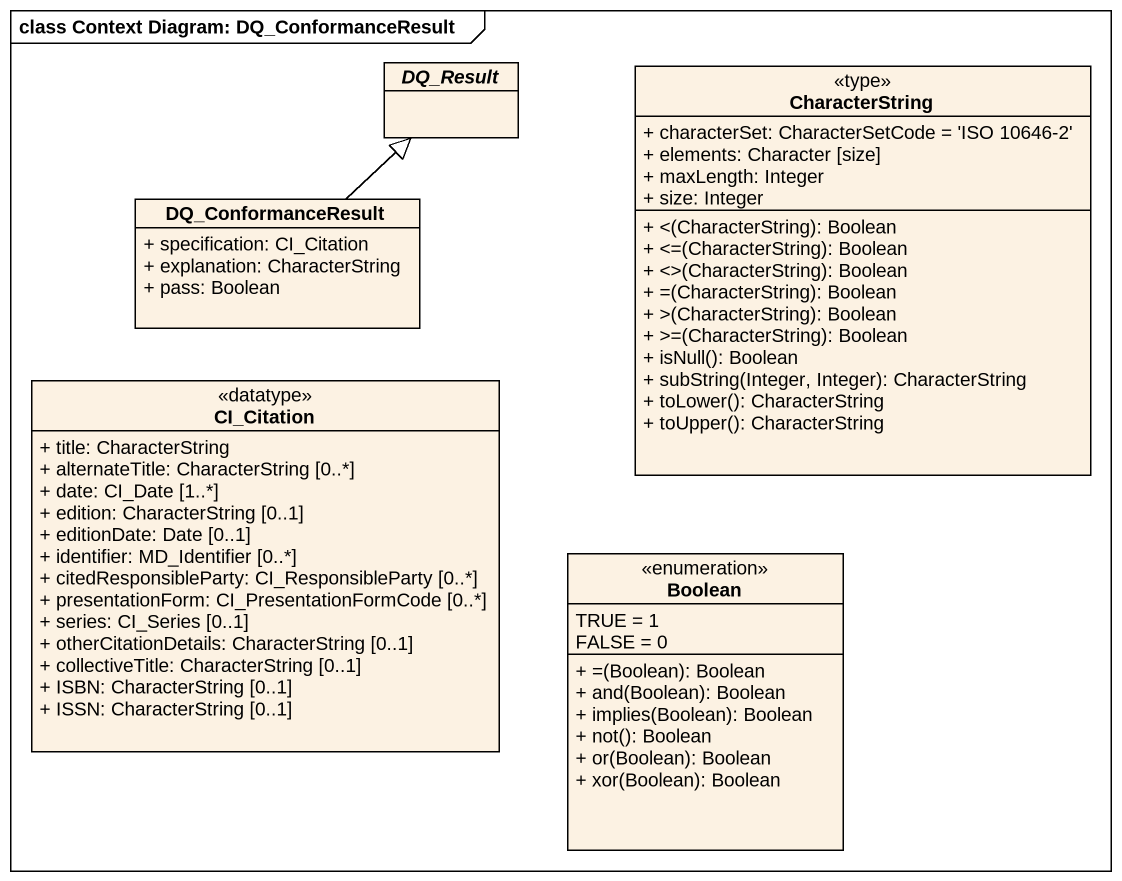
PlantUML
@startuml
mainframe class Context Diagram: DQ_ConformanceResult
hide circle
hide empty members
skinparam classAttributeIconSize 0
abstract class DQ_Result
class CharacterString <<type>> {
  + characterSet: CharacterSetCode = 'ISO 10646-2'
  + elements: Character [size]
  + maxLength: Integer
  + size: Integer
  + <(CharacterString): Boolean
  + <=(CharacterString): Boolean
  + <>(CharacterString): Boolean
  + =(CharacterString): Boolean
  + >(CharacterString): Boolean
  + >=(CharacterString): Boolean
  + isNull(): Boolean
  + subString(Integer, Integer): CharacterString
  + toLower(): CharacterString
  + toUpper(): CharacterString
}
class DQ_ConformanceResult {
  + specification: CI_Citation
  + explanation: CharacterString
  + pass: Boolean
}
class CI_Citation <<datatype>> {
  + title: CharacterString
  + alternateTitle: CharacterString [0..*]
  + date: CI_Date [1..*]
  + edition: CharacterString [0..1]
  + editionDate: Date [0..1]
  + identifier: MD_Identifier [0..*]
  + citedResponsibleParty: CI_ResponsibleParty [0..*]
  + presentationForm: CI_PresentationFormCode [0..*]
  + series: CI_Series [0..1]
  + otherCitationDetails: CharacterString [0..1]
  + collectiveTitle: CharacterString [0..1]
  + ISBN: CharacterString [0..1]
  + ISSN: CharacterString [0..1]
}
enum Boolean {
  TRUE = 1
  FALSE = 0
  + =(Boolean): Boolean
  + and(Boolean): Boolean
  + implies(Boolean): Boolean
  + not(): Boolean
  + or(Boolean): Boolean
  + xor(Boolean): Boolean
}
DQ_ConformanceResult -up-|> DQ_Result
@enduml
